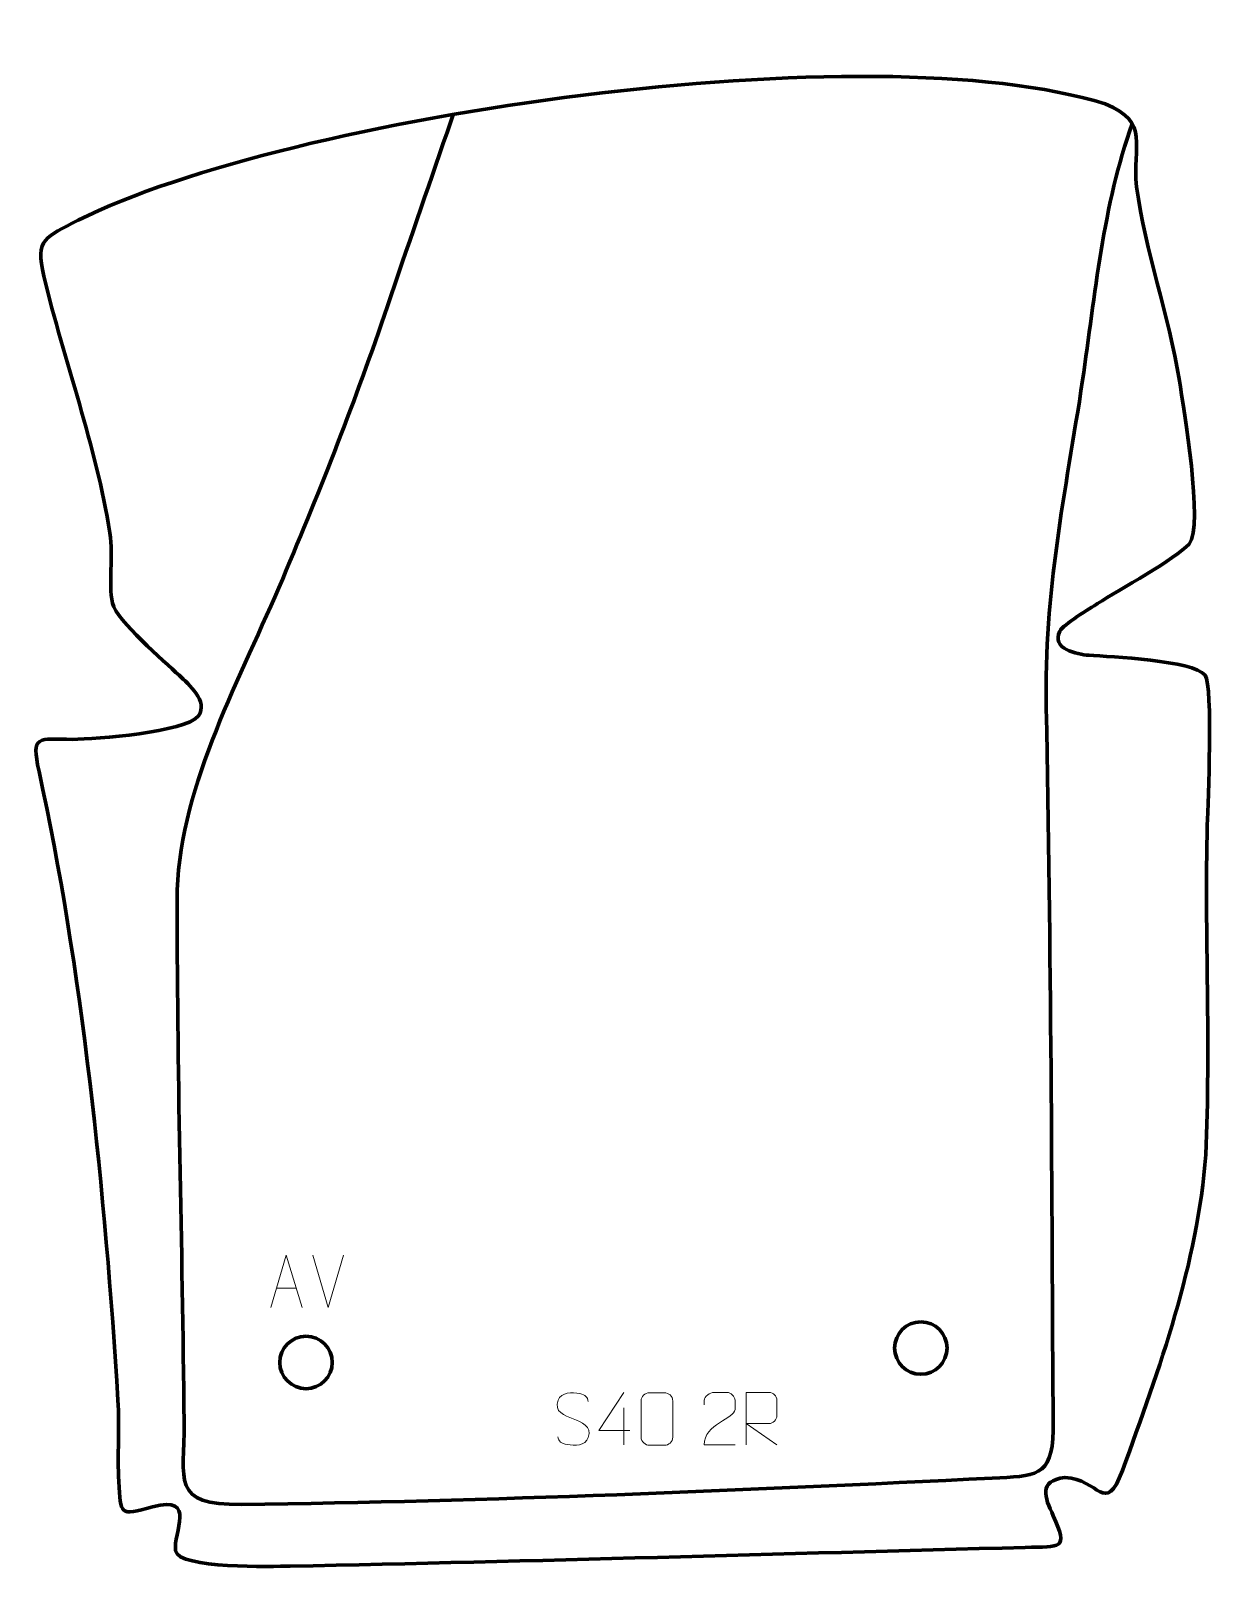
# Model space of a CAD drawing. Header units: millimetres. Extents: x -448 to 116, y 113 to 847.
import ezdxf

# ---------------------------------------------------------------- set-up
doc = ezdxf.new("R2010")
doc.units = ezdxf.units.MM
doc.header["$MEASUREMENT"] = 0
doc.layers.add('layer 1', color=7, linetype='Continuous')
doc.layers.add('layer 2', color=7, linetype='Continuous')

msp = doc.modelspace()

# ---------------------------------------------------------------- linework, layer by layer
at = {"layer": 'layer 1', "color": 142, "lineweight": 200}
for centre in [(-23.2361, 218.8719), (-316.3946, 211.9927)]:
    msp.add_ellipse(centre, major_axis=(0, 12.5), ratio=1, dxfattribs=at)
at = {"layer": 'layer 1', "color": 142, "lineweight": 158}
msp.add_open_spline([(77.5754, 802.5107), (63.7057, 764.2119), (59.7831, 720.5468), (53.9133, 680.2294), (53.9133, 680.2294), (45.6707, 625.9572), (35.3698, 579.6661), (36.5572, 523.9285), (36.5572, 523.9285), (38.9211, 409.1728), (39.2005, 294.3161), (39.8611, 179.5364), (39.8611, 179.5364), (39.4462, 156.9561), (31.1461, 157.8961), (10.7061, 156.8426), (10.7061, 156.8426), (-106.5111, 151.0828), (-229.8144, 145.7438), (-347.0406, 144.3154), (-347.0406, 144.3154), (-381.2387, 143.8987), (-374.2567, 155.5451), (-374.5082, 183.4491), (-374.5082, 183.4491), (-375.3319, 267.9832), (-378.0401, 352.8866), (-377.8065, 437.3581), (-377.8065, 437.3581), (-375.9889, 488.1257), (-347.0679, 539.3221), (-327.5119, 585.6328), (-327.5119, 585.6328), (-309.1048, 629.2229), (-292.7207, 670.7344), (-277.5557, 715.6099), (-277.5557, 715.6099), (-268.2148, 743.251), (-258.6347, 770.8237), (-249.1447, 798.4153), (-249.1447, 798.4153), (-249.1447, 798.4153), (-246.2041, 806.9649), (-246.2041, 806.9649)], degree=3, knots=[0, 0, 0, 0, 0.08333333, 0.08333333, 0.08333333, 0.08333333, 0.16666667, 0.16666667, 0.16666667, 0.16666667, 0.25, 0.25, 0.25, 0.25, 0.33333333, 0.33333333, 0.33333333, 0.33333333, 0.41666667, 0.41666667, 0.41666667, 0.41666667, 0.5, 0.5, 0.5, 0.5, 0.58333333, 0.58333333, 0.58333333, 0.58333333, 0.66666667, 0.66666667, 0.66666667, 0.66666667, 0.75, 0.75, 0.75, 0.75, 0.83333333, 0.83333333, 0.83333333, 0.83333333, 1, 1, 1, 1], dxfattribs=at)
at = {"layer": 'layer 1', "color": 250, "lineweight": 9}
for points, knots in [([(-333.1784, 238.2249), (-333.1784, 238.2249), (-325.8074, 263.1784), (-325.8074, 263.1784), (-325.8074, 263.1784), (-325.8074, 263.1784), (-318.2375, 238.2249), (-318.2375, 238.2249)], [0, 0, 0, 0, 0.33333333, 0.33333333, 0.33333333, 0.33333333, 1, 1, 1, 1]), ([(-189.0341, 185.1852), (-193.2824, 186.6556), (-198.1905, 188.4514), (-196.1854, 193.9717), (-196.1854, 193.9717), (-194.6819, 198.1116), (-189.4683, 197.7231), (-185.8647, 197.122), (-185.8647, 197.122), (-183.0041, 196.6448), (-182.1394, 195.4316), (-181.8288, 193.3475)], [0, 0, 0, 0, 0.25, 0.25, 0.25, 0.25, 0.5, 0.5, 0.5, 0.5, 1, 1, 1, 1]), ([(-161.9527, 179.6284), (-161.9527, 179.6284), (-176.7744, 179.6284), (-176.7744, 179.6284), (-176.7744, 179.6284), (-176.7744, 179.6284), (-164.8968, 197.6989), (-164.8968, 197.6989)], [0, 0, 0, 0, 0.33333333, 0.33333333, 0.33333333, 0.33333333, 1, 1, 1, 1]), ([(-152.6203, 197.5106), (-150.2542, 197.5106), (-147.8877, 197.5106), (-145.5212, 197.5106), (-145.5212, 197.5106), (-143.5407, 197.5462), (-141.5147, 196.0519), (-141.4876, 193.6098), (-141.4876, 193.6098), (-141.488, 187.8524), (-141.488, 182.0946), (-141.4876, 176.3364), (-141.4876, 176.3364), (-141.6297, 174.0088), (-143.3361, 172.5265), (-145.5212, 172.5157), (-145.5212, 172.5157), (-147.8936, 172.5161), (-150.266, 172.5161), (-152.638, 172.5157), (-152.638, 172.5157), (-154.5965, 172.4101), (-156.6029, 174.298), (-156.5915, 176.319), (-156.5915, 176.319), (-156.5911, 182.0996), (-156.5911, 187.8799), (-156.5915, 193.6597), (-156.5915, 193.6597), (-156.5872, 195.8017), (-154.8101, 197.5242), (-152.6203, 197.5106)], [0, 0, 0, 0, 0.11111111, 0.11111111, 0.11111111, 0.11111111, 0.22222222, 0.22222222, 0.22222222, 0.22222222, 0.33333333, 0.33333333, 0.33333333, 0.33333333, 0.44444444, 0.44444444, 0.44444444, 0.44444444, 0.55555556, 0.55555556, 0.55555556, 0.55555556, 0.66666667, 0.66666667, 0.66666667, 0.66666667, 0.77777778, 0.77777778, 0.77777778, 0.77777778, 1, 1, 1, 1]), ([(-111.8291, 172.725), (-116.7435, 172.7253), (-121.6579, 172.7253), (-126.572, 172.725), (-126.572, 172.725), (-126.572, 182.6573), (-111.921, 185.2985), (-111.8291, 189.6088), (-111.8291, 189.6088), (-111.8294, 191.0329), (-111.8294, 192.4566), (-111.8291, 193.8799), (-111.8291, 193.8799), (-111.846, 195.957), (-113.9688, 197.6818), (-115.6398, 197.6991), (-115.6398, 197.6991), (-117.713, 197.6987), (-119.7859, 197.6987), (-121.8583, 197.6991), (-121.8583, 197.6991), (-123.6804, 197.7156), (-126.5051, 195.9235), (-126.572, 193.8299), (-126.572, 193.8299), (-126.572, 193.8299), (-126.572, 191.7751), (-126.572, 191.7751)], [0, 0, 0, 0, 0.125, 0.125, 0.125, 0.125, 0.25, 0.25, 0.25, 0.25, 0.375, 0.375, 0.375, 0.375, 0.5, 0.5, 0.5, 0.5, 0.625, 0.625, 0.625, 0.625, 0.75, 0.75, 0.75, 0.75, 1, 1, 1, 1]), ([(-106.5325, 172.7354), (-106.5325, 172.7354), (-106.5325, 197.6889), (-106.5325, 197.6889), (-106.5325, 197.6889), (-102.9377, 197.6889), (-99.3422, 197.6889), (-95.747, 197.6889), (-95.747, 197.6889), (-93.4217, 197.6512), (-91.8644, 196.1612), (-91.8685, 193.7948), (-91.8685, 193.7948), (-91.8689, 191.7593), (-91.8689, 188.6999), (-91.8685, 186.6639), (-91.8685, 186.6639), (-91.875, 184.7884), (-93.6873, 182.8466), (-95.6968, 182.8275), (-95.6968, 182.8275), (-95.6968, 182.8275), (-106.5325, 182.8275), (-106.5325, 182.8275), (-106.5325, 182.8275), (-106.5325, 182.8275), (-91.8778, 172.7354), (-91.8778, 172.7354)], [0, 0, 0, 0, 0.125, 0.125, 0.125, 0.125, 0.25, 0.25, 0.25, 0.25, 0.375, 0.375, 0.375, 0.375, 0.5, 0.5, 0.5, 0.5, 0.625, 0.625, 0.625, 0.625, 0.75, 0.75, 0.75, 0.75, 1, 1, 1, 1]), ([(-189.0341, 185.1851), (-185.0155, 183.5384), (-179.986, 181.6501), (-181.82, 176.2898), (-181.82, 176.2898), (-183.2798, 172.0234), (-188.1906, 172.2801), (-191.9167, 172.8348), (-191.9167, 172.8348), (-194.6667, 173.2446), (-195.8876, 174.4581), (-196.2656, 176.5703)], [0, 0, 0, 0, 0.25, 0.25, 0.25, 0.25, 0.5, 0.5, 0.5, 0.5, 1, 1, 1, 1])]:
    msp.add_open_spline(points, degree=3, knots=knots, dxfattribs=at)
for points in [[(-305.8189, 238.2176), (-305.8189, 238.2176), (-313.1407, 263.1712), (-313.1407, 263.1712)], [(-298.497, 263.1712), (-298.497, 263.1712), (-305.8188, 238.2176), (-305.8188, 238.2176)], [(-330.4558, 247.4743), (-330.4558, 247.4743), (-320.9601, 247.4743), (-320.9601, 247.4743)], [(-164.8968, 190.3895), (-164.8968, 190.3895), (-164.8968, 172.7248), (-164.8968, 172.7248)]]:
    msp.add_open_spline(points, degree=3, dxfattribs=at)
at = {"layer": 'layer 2', "color": 242, "lineweight": 158}
msp.add_open_spline([(64.6836, 811.9814), (86.5848, 803.0598), (77.3374, 792.0984), (79.6418, 772.4885), (79.6418, 772.4885), (83.829, 741.3797), (95.0421, 711.665), (100.042, 680.0454), (100.042, 680.0454), (102.0706, 666.7501), (111.6994, 610.9335), (104.7062, 602.172), (104.7062, 602.172), (98.4367, 595.1427), (71.3109, 580.3281), (61.043, 573.8272), (61.043, 573.8272), (57.7325, 571.7312), (44.5125, 563.6734), (43.0271, 560.6307), (43.0271, 560.6307), (38.8835, 552.1429), (51.1068, 549.5379), (57.011, 549.1424), (57.011, 549.1424), (67.102, 548.4665), (106.5284, 546.6812), (112.288, 539.7029), (112.288, 539.7029), (116.1938, 533.5821), (113.7155, 479.3463), (113.3504, 468.3651), (113.3504, 468.3651), (112.0207, 416.0912), (115.0854, 362.9621), (112.5905, 310.9882), (112.5905, 310.9882), (108.8846, 259.1959), (90.4205, 208.9322), (72.9297, 160.449), (72.9297, 160.449), (64.507, 138.5038), (61.976, 156.5594), (45.4329, 157.1535), (45.4329, 157.1535), (32.6469, 155.5035), (35.7823, 147.8928), (39.9142, 138.8687), (39.9142, 138.8687), (47.1717, 122.6804), (43.638, 124.2419), (26.5049, 123.7931), (26.5049, 123.7931), (-90.2761, 120.7554), (-207.1619, 117.2255), (-323.948, 114.8832), (-323.948, 114.8832), (-332.0554, 114.8), (-377.1677, 113.412), (-378.59, 122.2075), (-378.59, 122.2075), (-379.9619, 130.6914), (-367.9495, 148.982), (-389.6296, 143.0885), (-389.6296, 143.0885), (-405.5136, 138.7707), (-404.7876, 139.3077), (-405.6788, 155.2554), (-405.6788, 155.2554), (-406.3739, 167.6956), (-405.2592, 181.0774), (-406.0553, 194.0084), (-406.0553, 194.0084), (-412.0932, 292.0768), (-423.3797, 401.612), (-443.7064, 493.7525), (-443.7064, 493.7525), (-447.641, 511.5884), (-444.0014, 509.0641), (-427.7037, 509.046), (-427.7037, 509.046), (-416.5537, 509.269), (-374.2039, 512.2999), (-367.6288, 520.1941), (-367.6288, 520.1941), (-362.9229, 527.3101), (-372.2167, 535.1315), (-376.8982, 539.5964), (-376.8982, 539.5964), (-384.0239, 546.3187), (-406.6709, 565.7157), (-408.7189, 573.9632), (-408.7189, 573.9632), (-410.681, 583.6924), (-408.1318, 595.971), (-409.9381, 607.4673), (-409.9381, 607.4673), (-416.5212, 649.3675), (-431.621, 688.7818), (-441.4171, 729.9046), (-441.4171, 729.9046), (-445.6844, 747.968), (-440.4726, 748.3822), (-425.0987, 756.5113), (-425.0987, 756.5113), (-324.5641, 806.7852), (-46.6275, 846.8661), (64.6836, 811.9814)], degree=3, knots=[0, 0, 0, 0, 0.03571429, 0.03571429, 0.03571429, 0.03571429, 0.07142857, 0.07142857, 0.07142857, 0.07142857, 0.10714286, 0.10714286, 0.10714286, 0.10714286, 0.14285714, 0.14285714, 0.14285714, 0.14285714, 0.17857143, 0.17857143, 0.17857143, 0.17857143, 0.21428571, 0.21428571, 0.21428571, 0.21428571, 0.25, 0.25, 0.25, 0.25, 0.28571429, 0.28571429, 0.28571429, 0.28571429, 0.32142857, 0.32142857, 0.32142857, 0.32142857, 0.35714286, 0.35714286, 0.35714286, 0.35714286, 0.39285714, 0.39285714, 0.39285714, 0.39285714, 0.42857143, 0.42857143, 0.42857143, 0.42857143, 0.46428571, 0.46428571, 0.46428571, 0.46428571, 0.5, 0.5, 0.5, 0.5, 0.53571429, 0.53571429, 0.53571429, 0.53571429, 0.57142857, 0.57142857, 0.57142857, 0.57142857, 0.60714286, 0.60714286, 0.60714286, 0.60714286, 0.64285714, 0.64285714, 0.64285714, 0.64285714, 0.67857143, 0.67857143, 0.67857143, 0.67857143, 0.71428571, 0.71428571, 0.71428571, 0.71428571, 0.75, 0.75, 0.75, 0.75, 0.78571429, 0.78571429, 0.78571429, 0.78571429, 0.82142857, 0.82142857, 0.82142857, 0.82142857, 0.85714286, 0.85714286, 0.85714286, 0.85714286, 0.89285714, 0.89285714, 0.89285714, 0.89285714, 0.92857143, 0.92857143, 0.92857143, 0.92857143, 1, 1, 1, 1], dxfattribs=at)

doc.saveas('drawing.dxf')
